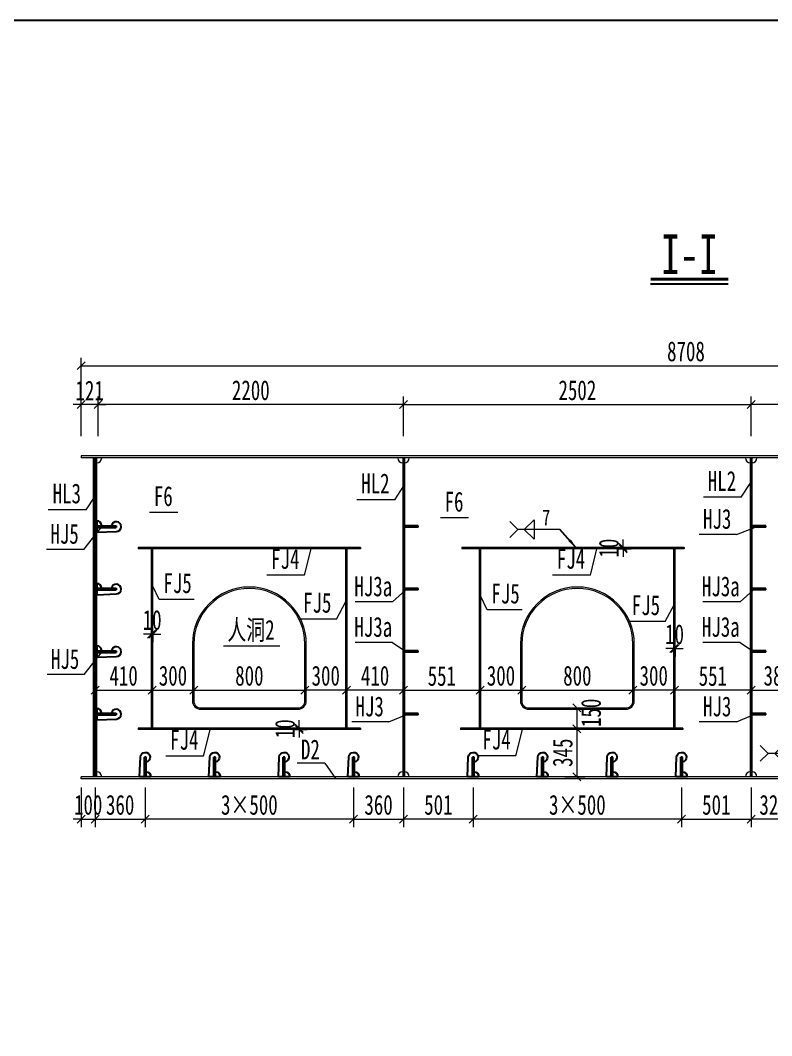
# Model space of a CAD drawing. Header units: millimetres. Extents: x -89049 to 410567, y -307459 to -100425.
# Drawn here: x 257421 to 262831, y -145943 to -138634 of the extents above; entities that cross this region are included whole.
import ezdxf
from ezdxf.enums import TextEntityAlignment as Align

# ---------------------------------------------------------------- set-up
doc = ezdxf.new("R2010")
doc.units = ezdxf.units.MM
doc.layers.get('Defpoints').update_dxf_attribs({"color": 8})
for name, color, linetype, lineweight in [('Dim', 4, 'Continuous', 15), ('文字', 7, 'Continuous', 15), ('标注线及字体', 2, 'Continuous', 15), ('细实线', 4, 'Continuous', 15), ('钢板粗线', 1, 'Continuous', 25), ('钢板细线', 6, 'Continuous', 15)]:
    doc.layers.add(name, color=color, linetype=linetype, lineweight=lineweight)
doc.layers.add('Text', color=4, linetype='Continuous')
doc.styles.add('111', font='', dxfattribs={"width": 0.7})
doc.styles.add('BM_Dim', font='', dxfattribs={"width": 0.85})
doc.styles.add('SMEDI', font='', dxfattribs={"width": 0.75})
doc.styles.get("Standard").update_dxf_attribs({"font": ''})
doc.styles.get('111').set_extended_font_data('仿宋_GB2312')
doc.styles.get('BM_Dim').set_extended_font_data('仿宋_GB2312')
doc.styles.get('SMEDI').set_extended_font_data('仿宋_GB2312')
doc.styles.get('Standard').set_extended_font_data('仿宋_GB2312')
doc.dimstyles.new('200', dxfattribs={"dimscale": 0, "dimtxt": 2.5, "dimasz": 1, "dimexe": 1, "dimexo": 1, "dimgap": 0.6, "dimtad": 1, "dimdec": 0, "dimdsep": 46, "dimtxsty": '111', "dimblk": 'OBLIQUE', "dimcen": 0, "dimclrd": 4, "dimclre": 4, "dimclrt": 4, "dimadec": 1, "dimazin": 2, "dimtfac": 1, "dimtdec": 0, "dimtix": 1, "dimtmove": 2, "dimatfit": 3, "dimfxl": 4, "dimfxlon": 1, "dimtolj": 1, "dimlwd": -1, "dimlwe": -1, "dimarcsym": 0})
doc.dimstyles.new('MSteel_1.0_1.0', dxfattribs={"dimtxt": 3, "dimasz": 1.2, "dimexe": 1, "dimexo": 1, "dimgap": 1, "dimtad": 3, "dimtoh": 1, "dimdec": 0, "dimzin": 0, "dimdsep": 46, "dimtxsty": 'Standard', "dimblk": 'ARCHTICK', "dimcen": 0.09, "dimclrd": 3, "dimclre": 3, "dimadec": 0, "dimazin": 0, "dimtfac": 1, "dimtdec": 4, "dimtofl": 0, "dimtmove": 0, "dimatfit": 3, "dimfxl": 1, "dimtolj": 1, "dimtzin": 0, "dimarcsym": 0})

# ---------------------------------------------------------------- blocks, each defined once
blk = doc.blocks.new('_Oblique')
at = {"color": 0, "linetype": 'ByBlock', "lineweight": -2}
blk.add_line((-0.5, -0.5), (0.5, 0.5), dxfattribs=at)
blk = doc.blocks.new('*D4104')
at = {"layer": 'Defpoints', "color": 0, "transparency": 16777216}
for p in [(259469.9, -143244.5), (258669.9, -143279), (259469.9, -143454.9)]:
    blk.add_point(p, dxfattribs=at)
at = {"layer": '细实线', "color": 4, "transparency": 16777216}
for p, q in [((259469.9, -143301.7), (259469.9, -143512)), ((258669.9, -143336.2), (258669.9, -143512)), ((258669.9, -143454.9), (259469.9, -143454.9))]:
    blk.add_line(p, q, dxfattribs=at)
at = {"layer": '细实线', "color": 4, "transparency": 16777216, "xscale": 57.14285714285715, "yscale": 57.14285714285715, "zscale": 57.14285714285715, "rotation": 180}
blk.add_blockref('_Oblique', (258669.9, -143454.9), dxfattribs=at)
at = {"layer": '细实线', "color": 4, "transparency": 16777216, "xscale": 57.14285714285715, "yscale": 57.14285714285715, "zscale": 57.14285714285715}
blk.add_blockref('_Oblique', (259469.9, -143454.9), dxfattribs=at)
at = {"layer": '细实线', "color": 4, "transparency": 16777216, "insert": (259069.9, -143352.6), "char_height": 142.86, "attachment_point": 5, "style": '111'}
blk.add_mtext('\\A1;800', dxfattribs=at)
blk = doc.blocks.new('*D4105')
at = {"layer": 'Defpoints', "color": 0, "transparency": 16777216}
for p in [(258369.9, -143233.1), (258669.9, -143235.2), (258669.9, -143454.9)]:
    blk.add_point(p, dxfattribs=at)
at = {"layer": '细实线', "color": 4, "transparency": 16777216}
for p, q in [((258369.9, -143290.2), (258369.9, -143512)), ((258669.9, -143292.4), (258669.9, -143512)), ((258369.9, -143454.9), (258669.9, -143454.9))]:
    blk.add_line(p, q, dxfattribs=at)
at = {"layer": '细实线', "color": 4, "transparency": 16777216, "xscale": 57.14285714285715, "yscale": 57.14285714285715, "zscale": 57.14285714285715, "rotation": 180}
blk.add_blockref('_Oblique', (258369.9, -143454.9), dxfattribs=at)
at = {"layer": '细实线', "color": 4, "transparency": 16777216, "xscale": 57.14285714285715, "yscale": 57.14285714285715, "zscale": 57.14285714285715}
blk.add_blockref('_Oblique', (258669.9, -143454.9), dxfattribs=at)
at = {"layer": '细实线', "color": 4, "transparency": 16777216, "insert": (258519.9, -143352.6), "char_height": 142.86, "attachment_point": 5, "style": '111'}
blk.add_mtext('\\A1;300', dxfattribs=at)
blk = doc.blocks.new('*D4106')
at = {"layer": 'Defpoints', "color": 0, "transparency": 16777216}
for p in [(259469.9, -143235.2), (259769.9, -143291.1), (259469.9, -143454.9)]:
    blk.add_point(p, dxfattribs=at)
at = {"layer": '细实线', "color": 4, "transparency": 16777216}
for p, q in [((259469.9, -143292.4), (259469.9, -143512)), ((259769.9, -143348.2), (259769.9, -143512)), ((259769.9, -143454.9), (259469.9, -143454.9))]:
    blk.add_line(p, q, dxfattribs=at)
at = {"layer": '细实线', "color": 4, "transparency": 16777216, "xscale": 57.14285714285715, "yscale": 57.14285714285715, "zscale": 57.14285714285715, "rotation": 180}
blk.add_blockref('_Oblique', (259469.9, -143454.9), dxfattribs=at)
at = {"layer": '细实线', "color": 4, "transparency": 16777216, "xscale": 57.14285714285715, "yscale": 57.14285714285715, "zscale": 57.14285714285715}
blk.add_blockref('_Oblique', (259769.9, -143454.9), dxfattribs=at)
at = {"layer": '细实线', "color": 4, "transparency": 16777216, "insert": (259619.9, -143352.6), "char_height": 142.86, "attachment_point": 5, "style": '111'}
blk.add_mtext('\\A1;300', dxfattribs=at)
blk = doc.blocks.new('*D4107')
at = {"layer": 'Defpoints', "color": 0, "transparency": 16777216}
for p in [(257959.5, -143278.7), (258369.9, -143262.4), (258369.9, -143454.9)]:
    blk.add_point(p, dxfattribs=at)
at = {"layer": '细实线', "color": 4, "transparency": 16777216}
for p, q in [((258369.9, -143319.6), (258369.9, -143512.1)), ((257959.5, -143335.9), (257959.5, -143512.1)), ((257959.5, -143454.9), (258369.9, -143454.9))]:
    blk.add_line(p, q, dxfattribs=at)
at = {"layer": '细实线', "color": 4, "transparency": 16777216, "xscale": 57.14285714285715, "yscale": 57.14285714285715, "zscale": 57.14285714285715, "rotation": 180}
blk.add_blockref('_Oblique', (257959.5, -143454.9), dxfattribs=at)
at = {"layer": '细实线', "color": 4, "transparency": 16777216, "xscale": 57.14285714285715, "yscale": 57.14285714285715, "zscale": 57.14285714285715}
blk.add_blockref('_Oblique', (258369.9, -143454.9), dxfattribs=at)
at = {"layer": '细实线', "color": 4, "transparency": 16777216, "insert": (258164.7, -143352.7), "char_height": 142.86, "attachment_point": 5, "style": '111'}
blk.add_mtext('\\A1;410', dxfattribs=at)
blk = doc.blocks.new('*D4108')
at = {"layer": 'Defpoints', "color": 0, "transparency": 16777216}
for p in [(259770, -143291.1), (260180.2, -143281.3), (259770, -143454.8)]:
    blk.add_point(p, dxfattribs=at)
at = {"layer": '细实线', "color": 4, "transparency": 16777216}
for p, q in [((259770, -143348.2), (259770, -143511.9)), ((260180.2, -143338.5), (260180.2, -143511.9)), ((260180.2, -143454.8), (259770, -143454.8))]:
    blk.add_line(p, q, dxfattribs=at)
at = {"layer": '细实线', "color": 4, "transparency": 16777216, "xscale": 57.14285714285715, "yscale": 57.14285714285715, "zscale": 57.14285714285715, "rotation": 180}
blk.add_blockref('_Oblique', (259770, -143454.8), dxfattribs=at)
at = {"layer": '细实线', "color": 4, "transparency": 16777216, "xscale": 57.14285714285715, "yscale": 57.14285714285715, "zscale": 57.14285714285715}
blk.add_blockref('_Oblique', (260180.2, -143454.8), dxfattribs=at)
at = {"layer": '细实线', "color": 4, "transparency": 16777216, "insert": (259975.1, -143352.5), "char_height": 142.86, "attachment_point": 5, "style": '111'}
blk.add_mtext('\\A1;410', dxfattribs=at)
blk = doc.blocks.new('*D4109')
at = {"layer": 'Defpoints', "color": 0, "transparency": 16777216}
for p in [(261831.4, -143244.5), (261031.4, -143279), (261831.4, -143454.9)]:
    blk.add_point(p, dxfattribs=at)
at = {"layer": '细实线', "color": 4, "transparency": 16777216}
for p, q in [((261831.4, -143301.7), (261831.4, -143512)), ((261031.4, -143336.1), (261031.4, -143512)), ((261031.4, -143454.9), (261831.4, -143454.9))]:
    blk.add_line(p, q, dxfattribs=at)
at = {"layer": '细实线', "color": 4, "transparency": 16777216, "xscale": 57.14285714285715, "yscale": 57.14285714285715, "zscale": 57.14285714285715, "rotation": 180}
blk.add_blockref('_Oblique', (261031.4, -143454.9), dxfattribs=at)
at = {"layer": '细实线', "color": 4, "transparency": 16777216, "xscale": 57.14285714285715, "yscale": 57.14285714285715, "zscale": 57.14285714285715}
blk.add_blockref('_Oblique', (261831.4, -143454.9), dxfattribs=at)
at = {"layer": '细实线', "color": 4, "transparency": 16777216, "insert": (261431.4, -143352.6), "char_height": 142.86, "attachment_point": 5, "style": '111'}
blk.add_mtext('\\A1;800', dxfattribs=at)
blk = doc.blocks.new('*D4110')
at = {"layer": 'Defpoints', "color": 0, "transparency": 16777216}
for p in [(261031.4, -143235.2), (260731.4, -143271.1), (261031.4, -143454.9)]:
    blk.add_point(p, dxfattribs=at)
at = {"layer": '细实线', "color": 4, "transparency": 16777216}
for p, q in [((261031.4, -143292.4), (261031.4, -143512)), ((260731.4, -143328.3), (260731.4, -143512)), ((260731.4, -143454.9), (261031.4, -143454.9))]:
    blk.add_line(p, q, dxfattribs=at)
at = {"layer": '细实线', "color": 4, "transparency": 16777216, "xscale": 57.14285714285715, "yscale": 57.14285714285715, "zscale": 57.14285714285715, "rotation": 180}
blk.add_blockref('_Oblique', (260731.4, -143454.9), dxfattribs=at)
at = {"layer": '细实线', "color": 4, "transparency": 16777216, "xscale": 57.14285714285715, "yscale": 57.14285714285715, "zscale": 57.14285714285715}
blk.add_blockref('_Oblique', (261031.4, -143454.9), dxfattribs=at)
at = {"layer": '细实线', "color": 4, "transparency": 16777216, "insert": (260881.4, -143352.6), "char_height": 142.86, "attachment_point": 5, "style": '111'}
blk.add_mtext('\\A1;300', dxfattribs=at)
blk = doc.blocks.new('*D4111')
at = {"layer": 'Defpoints', "color": 0, "transparency": 16777216}
for p in [(261831.4, -143235.2), (262131.4, -143271.1), (261831.4, -143454.9)]:
    blk.add_point(p, dxfattribs=at)
at = {"layer": '细实线', "color": 4, "transparency": 16777216}
for p, q in [((261831.4, -143292.4), (261831.4, -143512)), ((262131.4, -143328.3), (262131.4, -143512)), ((262131.4, -143454.9), (261831.4, -143454.9))]:
    blk.add_line(p, q, dxfattribs=at)
at = {"layer": '细实线', "color": 4, "transparency": 16777216, "xscale": 57.14285714285715, "yscale": 57.14285714285715, "zscale": 57.14285714285715, "rotation": 180}
blk.add_blockref('_Oblique', (261831.4, -143454.9), dxfattribs=at)
at = {"layer": '细实线', "color": 4, "transparency": 16777216, "xscale": 57.14285714285715, "yscale": 57.14285714285715, "zscale": 57.14285714285715}
blk.add_blockref('_Oblique', (262131.4, -143454.9), dxfattribs=at)
at = {"layer": '细实线', "color": 4, "transparency": 16777216, "insert": (261981.4, -143352.6), "char_height": 142.86, "attachment_point": 5, "style": '111'}
blk.add_mtext('\\A1;300', dxfattribs=at)
blk = doc.blocks.new('*D4112')
at = {"layer": 'Defpoints', "color": 0, "transparency": 16777216}
for p in [(260180.2, -143257.8), (260731.3, -143259.8), (260731.3, -143454.8)]:
    blk.add_point(p, dxfattribs=at)
at = {"layer": '细实线', "color": 4, "transparency": 16777216}
for p, q in [((260180.2, -143314.9), (260180.2, -143511.9)), ((260731.3, -143317), (260731.3, -143511.9)), ((260180.2, -143454.8), (260731.3, -143454.8))]:
    blk.add_line(p, q, dxfattribs=at)
at = {"layer": '细实线', "color": 4, "transparency": 16777216, "xscale": 57.14285714285715, "yscale": 57.14285714285715, "zscale": 57.14285714285715, "rotation": 180}
blk.add_blockref('_Oblique', (260180.2, -143454.8), dxfattribs=at)
at = {"layer": '细实线', "color": 4, "transparency": 16777216, "xscale": 57.14285714285715, "yscale": 57.14285714285715, "zscale": 57.14285714285715}
blk.add_blockref('_Oblique', (260731.3, -143454.8), dxfattribs=at)
at = {"layer": '细实线', "color": 4, "transparency": 16777216, "insert": (260455.8, -143354.1), "char_height": 142.86, "attachment_point": 5, "style": '111'}
blk.add_mtext('\\A1;551', dxfattribs=at)
blk = doc.blocks.new('*D4113')
at = {"layer": 'Defpoints', "color": 0, "transparency": 16777216}
for p in [(262131.4, -143271.1), (262682.5, -143275.5), (262131.4, -143454.8)]:
    blk.add_point(p, dxfattribs=at)
at = {"layer": '细实线', "color": 4, "transparency": 16777216}
for p, q in [((262131.4, -143328.3), (262131.4, -143511.9)), ((262682.5, -143332.6), (262682.5, -143511.9)), ((262682.5, -143454.8), (262131.4, -143454.8))]:
    blk.add_line(p, q, dxfattribs=at)
at = {"layer": '细实线', "color": 4, "transparency": 16777216, "xscale": 57.14285714285715, "yscale": 57.14285714285715, "zscale": 57.14285714285715, "rotation": 180}
blk.add_blockref('_Oblique', (262131.4, -143454.8), dxfattribs=at)
at = {"layer": '细实线', "color": 4, "transparency": 16777216, "xscale": 57.14285714285715, "yscale": 57.14285714285715, "zscale": 57.14285714285715}
blk.add_blockref('_Oblique', (262682.5, -143454.8), dxfattribs=at)
at = {"layer": '细实线', "color": 4, "transparency": 16777216, "insert": (262407, -143354.1), "char_height": 142.86, "attachment_point": 5, "style": '111'}
blk.add_mtext('\\A1;551', dxfattribs=at)
blk = doc.blocks.new('*D4117')
at = {"layer": 'Defpoints', "color": 0, "transparency": 16777216}
for p in [(262682.5, -143270.6), (263066, -143261.7), (263066, -143454.8)]:
    blk.add_point(p, dxfattribs=at)
at = {"layer": '细实线', "color": 4, "transparency": 16777216}
for p, q in [((263066, -143318.8), (263066, -143511.9)), ((262682.5, -143327.7), (262682.5, -143511.9)), ((262682.5, -143454.8), (263066, -143454.8))]:
    blk.add_line(p, q, dxfattribs=at)
at = {"layer": '细实线', "color": 4, "transparency": 16777216, "xscale": 57.14285714285715, "yscale": 57.14285714285715, "zscale": 57.14285714285715, "rotation": 180}
blk.add_blockref('_Oblique', (262682.5, -143454.8), dxfattribs=at)
at = {"layer": '细实线', "color": 4, "transparency": 16777216, "xscale": 57.14285714285715, "yscale": 57.14285714285715, "zscale": 57.14285714285715}
blk.add_blockref('_Oblique', (263066, -143454.8), dxfattribs=at)
at = {"layer": '细实线', "color": 4, "transparency": 16777216, "insert": (262874.3, -143352.5), "char_height": 142.86, "attachment_point": 5, "style": '111'}
blk.add_mtext('\\A1;384', dxfattribs=at)
blk = doc.blocks.new('*D4130')
at = {"layer": 'Defpoints', "color": 0, "transparency": 16777216}
for p in [(261286.8, -143733.3), (261284.4, -144078.5), (261428.3, -144078.5)]:
    blk.add_point(p, dxfattribs=at)
at = {"layer": '细实线', "color": 4, "transparency": 16777216}
for p, q in [((261344, -143733.3), (261485.5, -143733.3)), ((261428.3, -143733.3), (261428.3, -144078.5)), ((261341.5, -144078.5), (261485.5, -144078.5))]:
    blk.add_line(p, q, dxfattribs=at)
at = {"layer": '细实线', "color": 4, "transparency": 16777216, "xscale": 57.14285714285715, "yscale": 57.14285714285715, "zscale": 57.14285714285715}
for p, rotation in [((261428.3, -143733.3), 90), ((261428.3, -144078.5), 270)]:
    blk.add_blockref('_Oblique', p, dxfattribs=dict(at, rotation=rotation))
at = {"layer": '细实线', "color": 4, "transparency": 16777216, "insert": (261326.1, -143905.9), "char_height": 142.86, "attachment_point": 5, "rotation": 90, "style": '111'}
blk.add_mtext('\\A1;345', dxfattribs=at)
blk = doc.blocks.new('*D4131')
at = {"layer": 'Defpoints', "color": 0, "transparency": 16777216}
for p in [(261318.3, -143583.3), (261319.7, -143733.3), (261428.2, -143733.3)]:
    blk.add_point(p, dxfattribs=at)
at = {"layer": '细实线', "color": 4, "transparency": 16777216}
for p, q in [((261375.4, -143583.3), (261485.3, -143583.3)), ((261428.2, -143583.3), (261428.2, -143733.3)), ((261376.8, -143733.3), (261485.3, -143733.3))]:
    blk.add_line(p, q, dxfattribs=at)
at = {"layer": '细实线', "color": 4, "transparency": 16777216, "xscale": 57.14285714285715, "yscale": 57.14285714285715, "zscale": 57.14285714285715}
for p, rotation in [((261428.2, -143583.3), 90), ((261428.2, -143733.3), 270)]:
    blk.add_blockref('_Oblique', p, dxfattribs=dict(at, rotation=rotation))
at = {"layer": '细实线', "color": 4, "transparency": 16777216, "insert": (261530.4, -143618.7), "char_height": 142.86, "attachment_point": 5, "rotation": 90, "style": '111'}
blk.add_mtext('\\A1;150', dxfattribs=at)
blk = doc.blocks.new('*D4134')
at = {"layer": 'Defpoints', "color": 0, "transparency": 16777216}
for p in [(259341.3, -143728.3), (259341.3, -143738.3), (259429, -143738.3)]:
    blk.add_point(p, dxfattribs=at)
at = {"layer": '细实线', "color": 4, "transparency": 16777216}
for p, q in [((259429, -143728.3), (259429, -143671.1)), ((259398.4, -143728.3), (259486.1, -143728.3)), ((259398.4, -143738.3), (259486.1, -143738.3)), ((259429, -143728.3), (259429, -143738.3)), ((259429, -143738.3), (259429, -143795.4))]:
    blk.add_line(p, q, dxfattribs=at)
at = {"layer": '细实线', "color": 4, "transparency": 16777216, "xscale": 57.14285714285715, "yscale": 57.14285714285715, "zscale": 57.14285714285715}
for p, rotation in [((259429, -143728.3), 270), ((259429, -143738.3), 90)]:
    blk.add_blockref('_Oblique', p, dxfattribs=dict(at, rotation=rotation))
at = {"layer": '细实线', "color": 4, "transparency": 16777216, "insert": (259326.7, -143733.3), "char_height": 142.86, "attachment_point": 5, "rotation": 90, "style": '111'}
blk.add_mtext('\\A1;10', dxfattribs=at)
blk = doc.blocks.new('*D4135')
at = {"layer": 'Defpoints', "color": 0, "transparency": 16777216}
for p in [(261673.1, -142428.3), (261673.1, -142438.3), (261760.7, -142438.3)]:
    blk.add_point(p, dxfattribs=at)
at = {"layer": '细实线', "color": 4, "transparency": 16777216}
for p, q in [((261730.2, -142428.3), (261817.9, -142428.3)), ((261730.2, -142438.3), (261817.9, -142438.3)), ((261760.7, -142428.3), (261760.7, -142371.1)), ((261760.7, -142428.3), (261760.7, -142438.3)), ((261760.7, -142438.3), (261760.7, -142495.4))]:
    blk.add_line(p, q, dxfattribs=at)
at = {"layer": '细实线', "color": 4, "transparency": 16777216, "xscale": 57.14285714285715, "yscale": 57.14285714285715, "zscale": 57.14285714285715}
for p, rotation in [((261760.7, -142428.3), 270), ((261760.7, -142438.3), 90)]:
    blk.add_blockref('_Oblique', p, dxfattribs=dict(at, rotation=rotation))
at = {"layer": '细实线', "color": 4, "transparency": 16777216, "insert": (261658.5, -142433.3), "char_height": 142.86, "attachment_point": 5, "rotation": 90, "style": '111'}
blk.add_mtext('\\A1;10', dxfattribs=at)
blk = doc.blocks.new('*D4137')
at = {"layer": 'Defpoints', "color": 0, "transparency": 16777216}
for p in [(262126.3, -143102.7), (262126.3, -143156.2), (262136.3, -143102.7)]:
    blk.add_point(p, dxfattribs=at)
at = {"layer": '细实线', "color": 4, "transparency": 16777216}
for p, q in [((262126.3, -143156.2), (262069.2, -143156.2)), ((262126.3, -143156.2), (262126.3, -143213.3)), ((262136.3, -143156.2), (262126.3, -143156.2)), ((262136.3, -143156.2), (262136.3, -143213.3)), ((262136.3, -143156.2), (262193.5, -143156.2))]:
    blk.add_line(p, q, dxfattribs=at)
at = {"layer": '细实线', "color": 4, "transparency": 16777216, "xscale": 57.14285714285715, "yscale": 57.14285714285715, "zscale": 57.14285714285715}
blk.add_blockref('_Oblique', (262126.3, -143156.2), dxfattribs=at)
at = {"layer": '细实线', "color": 4, "transparency": 16777216, "xscale": 57.14285714285715, "yscale": 57.14285714285715, "zscale": 57.14285714285715, "rotation": 180}
blk.add_blockref('_Oblique', (262136.3, -143156.2), dxfattribs=at)
at = {"layer": '细实线', "color": 4, "transparency": 16777216, "insert": (262131.3, -143053.9), "char_height": 142.86, "attachment_point": 5, "style": '111'}
blk.add_mtext('\\A1;10', dxfattribs=at)
blk = doc.blocks.new('*D4138')
at = {"layer": 'Defpoints', "color": 0, "transparency": 16777216}
for p in [(258365, -143000), (258375, -143000), (258365, -143053.4)]:
    blk.add_point(p, dxfattribs=at)
at = {"layer": '细实线', "color": 4, "transparency": 16777216}
for p, q in [((258365, -143053.4), (258307.8, -143053.4)), ((258365, -143053.4), (258365, -143110.6)), ((258375, -143053.4), (258365, -143053.4)), ((258375, -143053.4), (258375, -143110.6)), ((258375, -143053.4), (258432.1, -143053.4))]:
    blk.add_line(p, q, dxfattribs=at)
at = {"layer": '细实线', "color": 4, "transparency": 16777216, "xscale": 57.14285714285715, "yscale": 57.14285714285715, "zscale": 57.14285714285715}
blk.add_blockref('_Oblique', (258365, -143053.4), dxfattribs=at)
at = {"layer": '细实线', "color": 4, "transparency": 16777216, "xscale": 57.14285714285715, "yscale": 57.14285714285715, "zscale": 57.14285714285715, "rotation": 180}
blk.add_blockref('_Oblique', (258375, -143053.4), dxfattribs=at)
at = {"layer": '细实线', "color": 4, "transparency": 16777216, "insert": (258370, -142951.2), "char_height": 142.86, "attachment_point": 5, "style": '111'}
blk.add_mtext('\\A1;10', dxfattribs=at)
blk = doc.blocks.new('_ArchTick')
at = {"color": 0, "linetype": 'ByBlock', "const_width": 0.15}
blk.add_lwpolyline([(-0.5, -0.5), (0.5, 0.5)], dxfattribs=at)
blk = doc.blocks.new('角焊缝2')
at = {"layer": 'Dim'}
blk.add_line((-3138.01, 370.22), (-3132.7, 370.22), dxfattribs=at)
blk.add_lwpolyline([(-3134.75, 371.45), (-3134.75, 368.99), (-3133.52, 370.22)], close=True, dxfattribs=at)
blk.add_lwpolyline([(-3131.7, 369.22), (-3132.7, 370.22), (-3131.7, 371.22)], dxfattribs=at)
blk = doc.blocks.new('12-140加劲 有过焊孔')
at = {"layer": 'Defpoints'}
blk.add_line((0, 0), (0, 140), dxfattribs=at)
at = {"layer": '钢板粗线', "color": 7}
for p, q in [((-6, 0), (-6, 140)), ((-6, 140), (6, 140)), ((6, 0), (6, 140)), ((41, 0), (35, 141.5)), ((-41, 0), (41, 0))]:
    blk.add_line(p, q, dxfattribs=at)
for centre, start, end in [((0, 140), 2.44105, 260.12911), ((-6, 0), 90, 180)]:
    blk.add_arc(centre, 35, start, end, dxfattribs=at)
blk = doc.blocks.new('10-100加劲 无过焊孔')
at = {"layer": 'Defpoints'}
blk.add_line((0, -100), (0, 0), dxfattribs=at)
at = {"layer": '钢板粗线', "color": 7}
for p, q in [((-5, -100), (-5, 0)), ((-5, 0), (5, 0)), ((5, -100), (5, 0)), ((-5, -100), (5, -100))]:
    blk.add_line(p, q, dxfattribs=at)
blk = doc.blocks.new('*D4145')
at = {"layer": 'Defpoints', "color": 0, "transparency": 16777216}
for p in [(262682.5, -144078.3), (263005.6, -144078.3), (262682.5, -144384)]:
    blk.add_point(p, dxfattribs=at)
at = {"layer": '细实线', "color": 4, "transparency": 16777216}
for p, q in [((262682.5, -144155.4), (262682.5, -144441.2)), ((263005.6, -144155.4), (263005.6, -144441.2)), ((263005.6, -144384), (262682.5, -144384))]:
    blk.add_line(p, q, dxfattribs=at)
at = {"layer": '细实线', "color": 4, "transparency": 16777216, "xscale": 57.14285714285715, "yscale": 57.14285714285715, "zscale": 57.14285714285715, "rotation": 180}
blk.add_blockref('_Oblique', (262682.5, -144384), dxfattribs=at)
at = {"layer": '细实线', "color": 4, "transparency": 16777216, "xscale": 57.14285714285715, "yscale": 57.14285714285715, "zscale": 57.14285714285715}
blk.add_blockref('_Oblique', (263005.6, -144384), dxfattribs=at)
at = {"layer": '细实线', "color": 4, "transparency": 16777216, "insert": (262844.1, -144281.8), "char_height": 142.86, "attachment_point": 5, "style": '111'}
blk.add_mtext('\\A1;323', dxfattribs=at)
blk = doc.blocks.new('*D4146')
at = {"layer": 'Defpoints', "color": 0, "transparency": 16777216}
for p in [(262181.4, -144078.3), (262682.5, -144078.3), (262682.5, -144384)]:
    blk.add_point(p, dxfattribs=at)
at = {"layer": '细实线', "color": 4, "transparency": 16777216}
for p, q in [((262181.4, -144155.4), (262181.4, -144441.2)), ((262682.5, -144155.4), (262682.5, -144441.2)), ((262181.4, -144384), (262682.5, -144384))]:
    blk.add_line(p, q, dxfattribs=at)
at = {"layer": '细实线', "color": 4, "transparency": 16777216, "xscale": 57.14285714285715, "yscale": 57.14285714285715, "zscale": 57.14285714285715, "rotation": 180}
blk.add_blockref('_Oblique', (262181.4, -144384), dxfattribs=at)
at = {"layer": '细实线', "color": 4, "transparency": 16777216, "xscale": 57.14285714285715, "yscale": 57.14285714285715, "zscale": 57.14285714285715}
blk.add_blockref('_Oblique', (262682.5, -144384), dxfattribs=at)
at = {"layer": '细实线', "color": 4, "transparency": 16777216, "insert": (262431.9, -144281.8), "char_height": 142.86, "attachment_point": 5, "style": '111'}
blk.add_mtext('\\A1;501', dxfattribs=at)
blk = doc.blocks.new('*D4147')
at = {"layer": 'Defpoints', "color": 0, "transparency": 16777216}
for p in [(260681.4, -144078.3), (262181.4, -144078.3), (260681.4, -144384)]:
    blk.add_point(p, dxfattribs=at)
at = {"layer": '细实线', "color": 4, "transparency": 16777216}
for p, q in [((260681.4, -144155.4), (260681.4, -144441.2)), ((262181.4, -144155.4), (262181.4, -144441.2)), ((262181.4, -144384), (260681.4, -144384))]:
    blk.add_line(p, q, dxfattribs=at)
at = {"layer": '细实线', "color": 4, "transparency": 16777216, "xscale": 57.14285714285715, "yscale": 57.14285714285715, "zscale": 57.14285714285715, "rotation": 180}
blk.add_blockref('_Oblique', (260681.4, -144384), dxfattribs=at)
at = {"layer": '细实线', "color": 4, "transparency": 16777216, "xscale": 57.14285714285715, "yscale": 57.14285714285715, "zscale": 57.14285714285715}
blk.add_blockref('_Oblique', (262181.4, -144384), dxfattribs=at)
at = {"layer": '细实线', "color": 4, "transparency": 16777216, "insert": (261431.4, -144281.8), "char_height": 142.857, "attachment_point": 5, "style": '111'}
blk.add_mtext('\\A1;\\f仿宋_GB2312|b0|i0|c134|p49;3×500', dxfattribs=at)
blk = doc.blocks.new('*D4148')
at = {"layer": 'Defpoints', "color": 0, "transparency": 16777216}
for p in [(260180.2, -144078.3), (260681.4, -144078.3), (260180.2, -144384)]:
    blk.add_point(p, dxfattribs=at)
at = {"layer": '细实线', "color": 4, "transparency": 16777216}
for p, q in [((260180.2, -144155.4), (260180.2, -144441.2)), ((260681.4, -144155.4), (260681.4, -144441.2)), ((260681.4, -144384), (260180.2, -144384))]:
    blk.add_line(p, q, dxfattribs=at)
at = {"layer": '细实线', "color": 4, "transparency": 16777216, "xscale": 57.14285714285715, "yscale": 57.14285714285715, "zscale": 57.14285714285715, "rotation": 180}
blk.add_blockref('_Oblique', (260180.2, -144384), dxfattribs=at)
at = {"layer": '细实线', "color": 4, "transparency": 16777216, "xscale": 57.14285714285715, "yscale": 57.14285714285715, "zscale": 57.14285714285715}
blk.add_blockref('_Oblique', (260681.4, -144384), dxfattribs=at)
at = {"layer": '细实线', "color": 4, "transparency": 16777216, "insert": (260430.8, -144281.8), "char_height": 142.86, "attachment_point": 5, "style": '111'}
blk.add_mtext('\\A1;501', dxfattribs=at)
blk = doc.blocks.new('*D4149')
at = {"layer": 'Defpoints', "color": 0, "transparency": 16777216}
for p in [(259819.9, -144078.3), (260180.2, -144078.3), (260180.2, -144384)]:
    blk.add_point(p, dxfattribs=at)
at = {"layer": '细实线', "color": 4, "transparency": 16777216}
for p, q in [((259819.9, -144155.4), (259819.9, -144441.2)), ((260180.2, -144155.4), (260180.2, -144441.2)), ((259819.9, -144384), (260180.2, -144384))]:
    blk.add_line(p, q, dxfattribs=at)
at = {"layer": '细实线', "color": 4, "transparency": 16777216, "xscale": 57.14285714285715, "yscale": 57.14285714285715, "zscale": 57.14285714285715, "rotation": 180}
blk.add_blockref('_Oblique', (259819.9, -144384), dxfattribs=at)
at = {"layer": '细实线', "color": 4, "transparency": 16777216, "xscale": 57.14285714285715, "yscale": 57.14285714285715, "zscale": 57.14285714285715}
blk.add_blockref('_Oblique', (260180.2, -144384), dxfattribs=at)
at = {"layer": '细实线', "color": 4, "transparency": 16777216, "insert": (260000.1, -144281.8), "char_height": 142.86, "attachment_point": 5, "style": '111'}
blk.add_mtext('\\A1;360', dxfattribs=at)
blk = doc.blocks.new('*D4150')
at = {"layer": 'Defpoints', "color": 0, "transparency": 16777216}
for p in [(258319.9, -144078.3), (259819.9, -144078.3), (258319.9, -144384)]:
    blk.add_point(p, dxfattribs=at)
at = {"layer": '细实线', "color": 4, "transparency": 16777216}
for p, q in [((258319.9, -144155.4), (258319.9, -144441.2)), ((259819.9, -144155.4), (259819.9, -144441.2)), ((259819.9, -144384), (258319.9, -144384))]:
    blk.add_line(p, q, dxfattribs=at)
at = {"layer": '细实线', "color": 4, "transparency": 16777216, "xscale": 57.14285714285715, "yscale": 57.14285714285715, "zscale": 57.14285714285715, "rotation": 180}
blk.add_blockref('_Oblique', (258319.9, -144384), dxfattribs=at)
at = {"layer": '细实线', "color": 4, "transparency": 16777216, "xscale": 57.14285714285715, "yscale": 57.14285714285715, "zscale": 57.14285714285715}
blk.add_blockref('_Oblique', (259819.9, -144384), dxfattribs=at)
at = {"layer": '细实线', "color": 4, "transparency": 16777216, "insert": (259069.9, -144281.8), "char_height": 142.86, "attachment_point": 5, "style": '111'}
blk.add_mtext('\\A1;3×500', dxfattribs=at)
blk = doc.blocks.new('*D4151')
at = {"layer": 'Defpoints', "color": 0, "transparency": 16777216}
for p in [(257959.5, -144078.3), (258319.9, -144078.3), (258319.9, -144384)]:
    blk.add_point(p, dxfattribs=at)
at = {"layer": '细实线', "color": 4, "transparency": 16777216}
for p, q in [((257959.5, -144155.4), (257959.5, -144441.2)), ((258319.9, -144155.4), (258319.9, -144441.2)), ((257959.5, -144384), (258319.9, -144384))]:
    blk.add_line(p, q, dxfattribs=at)
at = {"layer": '细实线', "color": 4, "transparency": 16777216, "xscale": 57.14285714285715, "yscale": 57.14285714285715, "zscale": 57.14285714285715, "rotation": 180}
blk.add_blockref('_Oblique', (257959.5, -144384), dxfattribs=at)
at = {"layer": '细实线', "color": 4, "transparency": 16777216, "xscale": 57.14285714285715, "yscale": 57.14285714285715, "zscale": 57.14285714285715}
blk.add_blockref('_Oblique', (258319.9, -144384), dxfattribs=at)
at = {"layer": '细实线', "color": 4, "transparency": 16777216, "insert": (258139.7, -144281.8), "char_height": 142.86, "attachment_point": 5, "style": '111'}
blk.add_mtext('\\A1;360', dxfattribs=at)
blk = doc.blocks.new('*D4152')
at = {"layer": 'Defpoints', "color": 0, "transparency": 16777216}
for p in [(257859.5, -144078.3), (257959.6, -144078.3), (257959.6, -144384)]:
    blk.add_point(p, dxfattribs=at)
at = {"layer": '细实线', "color": 4, "transparency": 16777216}
for p, q in [((257859.5, -144155.4), (257859.5, -144441.2)), ((257959.6, -144155.4), (257959.6, -144441.2)), ((257859.5, -144384), (257802.3, -144384)), ((257859.5, -144384), (257959.6, -144384)), ((257959.6, -144384), (258016.8, -144384))]:
    blk.add_line(p, q, dxfattribs=at)
at = {"layer": '细实线', "color": 4, "transparency": 16777216, "xscale": 57.14285714285715, "yscale": 57.14285714285715, "zscale": 57.14285714285715}
blk.add_blockref('_Oblique', (257859.5, -144384), dxfattribs=at)
at = {"layer": '细实线', "color": 4, "transparency": 16777216, "xscale": 57.14285714285715, "yscale": 57.14285714285715, "zscale": 57.14285714285715, "rotation": 180}
blk.add_blockref('_Oblique', (257959.6, -144384), dxfattribs=at)
at = {"layer": '细实线', "color": 4, "transparency": 16777216, "insert": (257909.5, -144281.8), "char_height": 142.86, "attachment_point": 5, "style": '111'}
blk.add_mtext('\\A1;100', dxfattribs=at)
blk = doc.blocks.new('*D4155')
at = {"layer": 'Defpoints', "color": 0, "transparency": 16777216}
for p in [(262682.5, -141399.8), (262682.5, -142029.3), (264849.5, -142013.3)]:
    blk.add_point(p, dxfattribs=at)
at = {"layer": '细实线', "color": 4, "transparency": 16777216}
for p, q in [((262682.5, -141628.4), (262682.5, -141342.6)), ((264849.5, -141628.4), (264849.5, -141342.6)), ((264849.5, -141399.8), (262682.5, -141399.8))]:
    blk.add_line(p, q, dxfattribs=at)
at = {"layer": '细实线', "color": 4, "transparency": 16777216, "xscale": 57.14285714285715, "yscale": 57.14285714285715, "zscale": 57.14285714285715, "rotation": 180}
blk.add_blockref('_Oblique', (262682.5, -141399.8), dxfattribs=at)
at = {"layer": '细实线', "color": 4, "transparency": 16777216, "xscale": 57.14285714285715, "yscale": 57.14285714285715, "zscale": 57.14285714285715}
blk.add_blockref('_Oblique', (264849.5, -141399.8), dxfattribs=at)
at = {"layer": '细实线', "color": 4, "transparency": 16777216, "insert": (263766, -141297.5), "char_height": 142.86, "attachment_point": 5, "style": '111'}
blk.add_mtext('\\A1;2167', dxfattribs=at)
blk = doc.blocks.new('*D4156')
at = {"layer": 'Defpoints', "color": 0, "transparency": 16777216}
for p in [(262682.5, -141399.8), (260180.2, -142013.3), (262682.5, -142029.3)]:
    blk.add_point(p, dxfattribs=at)
at = {"layer": '细实线', "color": 4, "transparency": 16777216}
for p, q in [((260180.2, -141628.4), (260180.2, -141342.6)), ((262682.5, -141628.4), (262682.5, -141342.6)), ((260180.2, -141399.8), (262682.5, -141399.8))]:
    blk.add_line(p, q, dxfattribs=at)
at = {"layer": '细实线', "color": 4, "transparency": 16777216, "xscale": 57.14285714285715, "yscale": 57.14285714285715, "zscale": 57.14285714285715, "rotation": 180}
blk.add_blockref('_Oblique', (260180.2, -141399.8), dxfattribs=at)
at = {"layer": '细实线', "color": 4, "transparency": 16777216, "xscale": 57.14285714285715, "yscale": 57.14285714285715, "zscale": 57.14285714285715}
blk.add_blockref('_Oblique', (262682.5, -141399.8), dxfattribs=at)
at = {"layer": '细实线', "color": 4, "transparency": 16777216, "insert": (261431.4, -141297.5), "char_height": 142.86, "attachment_point": 5, "style": '111'}
blk.add_mtext('\\A1;2502', dxfattribs=at)
blk = doc.blocks.new('*D4157')
at = {"layer": 'Defpoints', "color": 0, "transparency": 16777216}
for p in [(257980.2, -141399.8), (257980.2, -141816.2), (260180.2, -142013.3)]:
    blk.add_point(p, dxfattribs=at)
at = {"layer": '细实线', "color": 4, "transparency": 16777216}
for p, q in [((257980.2, -141628.4), (257980.2, -141342.6)), ((260180.2, -141628.4), (260180.2, -141342.6)), ((260180.2, -141399.8), (257980.2, -141399.8))]:
    blk.add_line(p, q, dxfattribs=at)
at = {"layer": '细实线', "color": 4, "transparency": 16777216, "xscale": 57.14285714285715, "yscale": 57.14285714285715, "zscale": 57.14285714285715, "rotation": 180}
blk.add_blockref('_Oblique', (257980.2, -141399.8), dxfattribs=at)
at = {"layer": '细实线', "color": 4, "transparency": 16777216, "xscale": 57.14285714285715, "yscale": 57.14285714285715, "zscale": 57.14285714285715}
blk.add_blockref('_Oblique', (260180.2, -141399.8), dxfattribs=at)
at = {"layer": '细实线', "color": 4, "transparency": 16777216, "insert": (259080.2, -141297.5), "char_height": 142.86, "attachment_point": 5, "style": '111'}
blk.add_mtext('\\A1;2200', dxfattribs=at)
blk = doc.blocks.new('*D4158')
at = {"layer": 'Defpoints', "color": 0, "transparency": 16777216}
for p in [(257859.5, -141399.8), (257859.5, -141784.3), (257980.2, -141784.3)]:
    blk.add_point(p, dxfattribs=at)
at = {"layer": '细实线', "color": 4, "transparency": 16777216}
for p, q in [((257859.5, -141628.4), (257859.5, -141342.6)), ((257980.2, -141628.4), (257980.2, -141342.6)), ((257859.5, -141399.8), (257802.3, -141399.8)), ((257980.2, -141399.8), (257859.5, -141399.8)), ((257980.2, -141399.8), (258037.4, -141399.8))]:
    blk.add_line(p, q, dxfattribs=at)
at = {"layer": '细实线', "color": 4, "transparency": 16777216, "xscale": 57.14285714285715, "yscale": 57.14285714285715, "zscale": 57.14285714285715}
blk.add_blockref('_Oblique', (257859.5, -141399.8), dxfattribs=at)
at = {"layer": '细实线', "color": 4, "transparency": 16777216, "xscale": 57.14285714285715, "yscale": 57.14285714285715, "zscale": 57.14285714285715, "rotation": 180}
blk.add_blockref('_Oblique', (257980.2, -141399.8), dxfattribs=at)
at = {"layer": '细实线', "color": 4, "transparency": 16777216, "insert": (257919.9, -141299.1), "char_height": 142.86, "attachment_point": 5, "style": '111'}
blk.add_mtext('\\A1;121', dxfattribs=at)
blk = doc.blocks.new('*D4159')
at = {"layer": 'Defpoints', "color": 0, "transparency": 16777216}
for p in [(266567.6, -141120.1), (257859.5, -141768.3), (266567.6, -142013.3)]:
    blk.add_point(p, dxfattribs=at)
at = {"layer": '细实线', "color": 4, "transparency": 16777216}
for p, q in [((257859.5, -141348.7), (257859.5, -141063)), ((257859.5, -141120.1), (266567.6, -141120.1)), ((266567.6, -141348.7), (266567.6, -141063))]:
    blk.add_line(p, q, dxfattribs=at)
at = {"layer": '细实线', "color": 4, "transparency": 16777216, "xscale": 57.14285714285715, "yscale": 57.14285714285715, "zscale": 57.14285714285715, "rotation": 180}
blk.add_blockref('_Oblique', (257859.5, -141120.1), dxfattribs=at)
at = {"layer": '细实线', "color": 4, "transparency": 16777216, "xscale": 57.14285714285715, "yscale": 57.14285714285715, "zscale": 57.14285714285715}
blk.add_blockref('_Oblique', (266567.6, -141120.1), dxfattribs=at)
at = {"layer": '细实线', "color": 4, "transparency": 16777216, "insert": (262213.5, -141017.9), "char_height": 142.86, "attachment_point": 5, "style": '111'}
blk.add_mtext('\\A1;8708', dxfattribs=at)

msp = doc.modelspace()

# ---------------------------------------------------------------- linework, layer by layer
at = {"color": 4}
msp.add_line((261958.1, -140531.6), (262518.2, -140531.6), dxfattribs=at)
at = {"color": 6, "const_width": 20.6}
msp.add_lwpolyline([(261958.1, -140497.3), (262518.2, -140497.3)], dxfattribs=at)
at = {"layer": 'Defpoints'}
for p, q in [((257959.5, -144078.3), (257959.5, -141784.3)), ((260180.2, -141784.3), (260180.2, -144078.3)), ((262682.5, -141784.3), (262682.5, -144078.3)), ((259870, -142433.3), (258270, -142433.3)), ((258370, -143733.3), (258370, -142433.3)), ((259770, -143733.3), (259770, -142433.3)), ((262200.2, -142433.3), (260600.1, -142433.3)), ((260731.3, -143733.3), (260731.3, -142433.3)), ((262131.3, -143733.3), (262131.3, -142433.3)), ((259870, -143733.3), (258270, -143733.3)), ((262190.8, -143733.3), (260590.7, -143733.3))]:
    msp.add_line(p, q, dxfattribs=at)
msp.add_lwpolyline([(256566.6, -138634.1), (278566.6, -138634.1), (278566.6, -153251.3), (256566.6, -153251.3)], close=True, dxfattribs=at)
at = {"layer": '细实线'}
for p, q in [((260116.5, -142084.5), (260181, -141986)), ((262612, -142067.4), (262676.5, -141968.9)), ((257895, -142156.9), (257959.5, -142058.4)), ((262612, -142067.4), (262339.5, -142067.4)), ((260116.5, -142084.5), (259844, -142084.5)), ((257895, -142156.9), (257622.4, -142156.9)), ((258555.2, -142176.3), (258351.9, -142176.3)), ((260648.5, -142216), (260445.1, -142216)), ((257878, -142442.1), (258002.2, -142284.3)), ((262576.7, -142334.6), (262714.3, -142283.3)), ((262576.7, -142334.6), (262309.1, -142334.6)), ((257878, -142442.1), (257610.4, -142442.1)), ((259467.7, -142628.3), (259515.2, -142438.3)), ((261525.1, -142627.6), (261572.6, -142437.6)), ((259467.7, -142628.3), (259195.2, -142628.3)), ((261525.1, -142627.6), (261252.5, -142627.6)), ((258419.9, -142802.5), (258375, -142706.1)), ((260100.4, -142820.3), (260196.2, -142733.3)), ((262602.7, -142820.3), (262698.5, -142733.3)), ((258672.9, -142802.5), (258419.9, -142802.5)), ((260781.3, -142877.5), (260736.3, -142781)), ((259698.1, -142943.8), (259765, -142818.6)), ((260100.4, -142820.3), (259832.7, -142820.3)), ((261034.3, -142877.5), (260781.3, -142877.5)), ((262064.4, -142961.2), (262131.3, -142835.9)), ((262602.7, -142820.3), (262335, -142820.3)), ((259698.1, -142943.8), (259425.6, -142943.8)), ((262064.4, -142961.2), (261791.9, -142961.2)), ((259289.4, -143138.9), (258882.8, -143138.9)), ((260100.4, -143112), (259832.7, -143112)), ((260100.4, -143112), (260196.2, -143177)), ((262602.7, -143112), (262335, -143112)), ((262602.7, -143112), (262698.5, -143177)), ((257881.4, -143343.4), (258005.6, -143185.5)), ((257881.4, -143343.4), (257613.7, -143343.4)), ((260074.5, -143684.6), (259806.8, -143684.6)), ((260074.5, -143684.6), (260195.8, -143633.3)), ((262576.7, -143684.6), (262309.1, -143684.6)), ((262576.7, -143684.6), (262698.1, -143633.3)), ((258740.4, -143930.2), (258787.9, -143740.2)), ((260988.6, -143928.3), (261036.1, -143738.3)), ((258740.4, -143930.2), (258467.8, -143930.2)), ((260988.6, -143928.3), (260716.1, -143928.3)), ((259614, -143980.8), (259414.4, -143980.8)), ((259614, -143980.8), (259689.1, -144092.5))]:
    msp.add_line(p, q, dxfattribs=at)
at = {"layer": '钢板细线'}
for p, q in [((266197.6, -141768.3), (257859.5, -141768.3)), ((257859.5, -141768.3), (257859.5, -141784.3)), ((266181.6, -141784.3), (257859.5, -141784.3)), ((257947.5, -144078.3), (257947.5, -141784.3)), ((257971.5, -144078.3), (257971.5, -141784.3)), ((260174.2, -141784.3), (260174.2, -144078.3)), ((260186.2, -141784.3), (260186.2, -144078.3)), ((262676.5, -141784.3), (262676.5, -144078.3)), ((262688.5, -141784.3), (262688.5, -144078.3)), ((259869.9, -142438.3), (258269.9, -142438.3)), ((259870, -142428.3), (258270, -142428.3)), ((258270, -142428.3), (258270, -142438.3)), ((258365, -143728.3), (258365, -142438.3)), ((258375, -143728.3), (258375, -142438.3)), ((259765, -143728.3), (259765, -142438.3)), ((259775, -143728.3), (259775, -142438.3)), ((259870, -142428.3), (259870, -142438.3)), ((262200.2, -142438.3), (260600.1, -142438.3)), ((262200.2, -142428.3), (260600.2, -142428.3)), ((260600.2, -142428.3), (260600.2, -142438.3)), ((260726.3, -143728.3), (260726.3, -142438.3)), ((260736.3, -143728.3), (260736.3, -142438.3)), ((262126.3, -143728.3), (262126.3, -142438.3)), ((262136.3, -143728.3), (262136.3, -142438.3)), ((262200.2, -142428.3), (262200.2, -142438.3)), ((259869.9, -143738.3), (258269.9, -143738.3)), ((259870, -143728.3), (258270, -143728.3)), ((258270, -143728.3), (258270, -143738.3)), ((259870, -143728.3), (259870, -143738.3)), ((262190.8, -143738.3), (260590.7, -143738.3)), ((262190.9, -143728.3), (260590.8, -143728.3)), ((260590.8, -143728.3), (260590.8, -143738.3)), ((262190.9, -143728.3), (262190.9, -143738.3)), ((266567.6, -144078.3), (257859.5, -144078.3)), ((257859.5, -144094.3), (257859.5, -144078.3)), ((266567.6, -144094.3), (257859.5, -144094.3))]:
    msp.add_line(p, q, dxfattribs=at)
at = {"layer": '钢板细线', "elevation": 0}
for points in [[(258719.9, -143593.3), (259419.9, -143593.3, 0.414214), (259479.9, -143533.3), (259479.9, -143123.3, 1), (258659.9, -143123.3), (258659.9, -143533.3, 0.414214)], [(258719.9, -143583.3), (259419.9, -143583.3, 0.414214), (259469.9, -143533.3), (259469.9, -143123.3, 1), (258669.9, -143123.3), (258669.9, -143533.3, 0.414214)], [(261081.4, -143593.3), (261781.4, -143593.3, 0.414214), (261841.4, -143533.3), (261841.4, -143123.3, 1), (261021.4, -143123.3), (261021.4, -143533.3, 0.414214)], [(261081.4, -143583.3), (261781.4, -143583.3, 0.414214), (261831.4, -143533.3), (261831.4, -143123.3, 1), (261031.4, -143123.3), (261031.4, -143533.3, 0.414214)]]:
    msp.add_lwpolyline(points, format="xyb", close=True, dxfattribs=at)
at = {"layer": '钢板细线'}
for centre, start, end in [((257971.5, -141784.3), 270, 0), ((260174.2, -141784.3), 180, 270), ((260186.2, -141784.3), 270, 0), ((262676.5, -141784.3), 180, 270), ((262688.5, -141784.3), 270, 0), ((257971.5, -144078.3), 0, 90), ((260174.2, -144078.3), 90, 180), ((260186.2, -144078.3), 0, 90), ((262676.5, -144078.3), 90, 180), ((262688.5, -144078.3), 0, 90)]:
    msp.add_arc(centre, 35, start, end, dxfattribs=at)

# ---------------------------------------------------------------- block references
at = {"layer": '细实线', "rotation": 89.99999999999999}
for p in [(260186.2, -142278.3), (262688.5, -142278.3), (260186.2, -142728.3), (262688.5, -142728.3), (260186.2, -143178.3), (262688.5, -143178.3), (260186.2, -143628.3), (262688.5, -143628.3)]:
    msp.add_blockref('10-100加劲 无过焊孔', p, dxfattribs=at)
at = {"layer": '细实线', "color": 8, "xscale": -57.1428571428572, "yscale": 57.1428571428572, "zscale": 57.1428571428572, "rotation": 359.9999999999999}
for p in [(81990.9, -163454.3), (83794.5, -165065.8)]:
    msp.add_blockref('角焊缝2', p, dxfattribs=at)
at = {"layer": '钢板细线', "rotation": 269.9999999999938}
for p in [(257971.5, -142278.3), (257971.5, -142728.3), (257971.5, -143178.3), (257971.5, -143628.3)]:
    msp.add_blockref('12-140加劲 有过焊孔', p, dxfattribs=at)
at = {"layer": '钢板细线', "xscale": -1, "rotation": 359.9999999999999}
for p in [(258319.9, -144078.3), (258819.9, -144078.3), (259319.9, -144078.3), (259819.9, -144078.3), (260681.4, -144078.3), (261181.4, -144078.3), (261681.4, -144078.3), (262181.4, -144078.3)]:
    msp.add_blockref('12-140加劲 有过焊孔', p, dxfattribs=at)

# ---------------------------------------------------------------- texts
at = {"layer": 'Text', "style": 'SMEDI', "width": 0.75}
msp.add_text('7', height=114.3, dxfattribs=at).set_placement((261178.2, -142213.2), align=Align.MIDDLE_LEFT)
at = {"layer": '文字', "style": 'BM_Dim', "width": 0.7}
for s, p in [('HL2', (259977, -142081.5)), ('HL2', (262472.5, -142064.3)), ('HL3', (257755.5, -142153.9)), ('F6', (258450.3, -142173.2)), ('F6', (260543.6, -142213)), ('HJ3', (262438.3, -142336.9)), ('HJ5', (257739.6, -142444.5)), ('FJ4', (259328.2, -142625.2)), ('FJ4', (261385.5, -142624.6)), ('FJ5', (258552.9, -142799.5)), ('HJ3a', (259962, -142822.6)), ('HJ3a', (262464.2, -142822.6)), ('FJ5', (260914.3, -142874.4)), ('FJ5', (259558.6, -142940.7)), ('FJ5', (261924.9, -142958.1)), ('人洞2', (259081.3, -143135.8)), ('HJ3a', (259962, -143114.3)), ('HJ3a', (262464.2, -143114.3)), ('HJ5', (257743, -143345.7)), ('HJ3', (259936, -143686.9)), ('HJ3', (262438.3, -143686.9)), ('FJ4', (258600.9, -143927.1)), ('FJ4', (260849.1, -143925.2)), ('D2', (259509, -143996.7))]:
    msp.add_text(s, height=142.86, dxfattribs=at).set_placement(p, align=Align.BOTTOM_CENTER)
at = {"layer": '标注线及字体', "style": '111', "width": 0.7}
msp.add_text('I-I', height=285.71, dxfattribs=at).set_placement((262238.2, -140317.9), align=Align.MIDDLE)

# ---------------------------------------------------------------- dimensions: what is measured, and where the dimension line sits
at = {"layer": '细实线'}
for base, p1, p2, angle, picture, middle in [((266567.6, -141120.1), (257859.5, -141768.3), (266567.6, -142013.3), 180, '*D4159', (262213.5, -141017.9)), ((257859.5, -141399.8), (257980.2, -141784.3), (257859.5, -141784.3), 180, '*D4158', (257919.9, -141299.1)), ((257980.2, -141399.8), (260180.2, -142013.3), (257980.2, -141816.2), 180, '*D4157', (259080.2, -141297.5)), ((262682.5, -141399.8), (264849.5, -142013.3), (262682.5, -142029.3), 180, '*D4155', (263766, -141297.5)), ((261760.7, -142438.3), (261673.1, -142428.3), (261673.1, -142438.3), 90, '*D4135', (261658.5, -142433.3)), ((258365, -143053.4), (258375, -143000), (258365, -143000), 180, '*D4138', (258370, -142951.2)), ((262126.3, -143156.2), (262136.3, -143102.7), (262126.3, -143102.7), 180, '*D4137', (262131.3, -143053.9)), ((259469.9, -143454.9), (259769.9, -143291.1), (259469.9, -143235.2), 180, '*D4106', (259619.9, -143352.6)), ((261831.4, -143454.9), (262131.4, -143271.1), (261831.4, -143235.2), 180, '*D4111', (261981.4, -143352.6)), ((259770, -143454.8), (260180.2, -143281.3), (259770, -143291.1), 180, '*D4108', (259975.1, -143352.5)), ((262131.4, -143454.8), (262682.5, -143275.5), (262131.4, -143271.1), 180, '*D4113', (262407, -143354.1)), ((259429, -143738.3), (259341.3, -143728.3), (259341.3, -143738.3), 90, '*D4134', (259326.7, -143733.3)), ((261428.3, -144078.5), (261286.8, -143733.3), (261284.4, -144078.5), 90, '*D4130', (261326.1, -143905.9)), ((258319.9, -144384), (257959.5, -144078.3), (258319.9, -144078.3), 180, '*D4151', (258139.7, -144281.8)), ((260180.2, -144384), (260681.4, -144078.3), (260180.2, -144078.3), 180, '*D4148', (260430.8, -144281.8)), ((262682.5, -144384), (263005.6, -144078.3), (262682.5, -144078.3), 180, '*D4145', (262844.1, -144281.8))]:
    dim = msp.add_linear_dim(base=base, p1=p1, p2=p2, angle=angle, dimstyle='200', override={"dimscale": 57.142857, "dimblk": 'Oblique'}, dxfattribs=at)
    dim.commit()
    dim.dimension.update_dxf_attribs({"geometry": picture, "text_midpoint": middle})
for base, p1, p2, picture, middle in [((262682.5, -141399.8), (260180.2, -142013.3), (262682.5, -142029.3), '*D4156', (261431.4, -141297.5)), ((258669.9, -143454.9), (258369.9, -143233.1), (258669.9, -143235.2), '*D4105', (258519.9, -143352.6)), ((259469.9, -143454.9), (258669.9, -143279), (259469.9, -143244.5), '*D4104', (259069.9, -143352.6)), ((261031.4, -143454.9), (260731.4, -143271.1), (261031.4, -143235.2), '*D4110', (260881.4, -143352.6)), ((261831.4, -143454.9), (261031.4, -143279), (261831.4, -143244.5), '*D4109', (261431.4, -143352.6)), ((258369.9, -143454.9), (257959.5, -143278.7), (258369.9, -143262.4), '*D4107', (258164.7, -143352.7)), ((260731.3, -143454.8), (260180.2, -143257.8), (260731.3, -143259.8), '*D4112', (260455.8, -143354.1)), ((263066.0204, -143454.7835), (262682.5114, -143270.5832), (263066.0204, -143261.7044), '*D4117', (262874.2659, -143352.5441)), ((257959.6, -144384), (257859.5, -144078.3), (257959.6, -144078.3), '*D4152', (257909.5, -144281.8)), ((260180.2, -144384), (259819.9, -144078.3), (260180.2, -144078.3), '*D4149', (260000.1, -144281.8)), ((262682.5, -144384), (262181.4, -144078.3), (262682.5, -144078.3), '*D4146', (262431.9, -144281.8))]:
    dim = msp.add_linear_dim(base=base, p1=p1, p2=p2, dimstyle='200', override={"dimscale": 57.142857, "dimblk": 'Oblique'}, dxfattribs=at)
    dim.commit()
    dim.dimension.update_dxf_attribs({"geometry": picture, "text_midpoint": middle})
dim = msp.add_linear_dim(base=(261428.2, -143733.3), p1=(261318.3, -143583.3), p2=(261319.7, -143733.3), angle=90, dimstyle='200', override={"dimscale": 57.142857, "dimblk": 'Oblique'}, dxfattribs=at)
dim.commit()
dim.dimension.update_dxf_attribs({"geometry": '*D4131', "text_midpoint": (261530.4, -143618.7), "dimtype": 160})
for base, p1, p2, text, picture, middle in [((258319.9, -144384), (259819.9, -144078.3), (258319.9, -144078.3), '3×500', '*D4150', (259069.9, -144281.8)), ((260681.4, -144384), (262181.4, -144078.3), (260681.4, -144078.3), '\\f仿宋_GB2312|b0|i0|c134|p49;3×500', '*D4147', (261431.4, -144281.8))]:
    dim = msp.add_linear_dim(base=base, p1=p1, p2=p2, angle=180, text=text, dimstyle='200', override={"dimscale": 57.142857, "dimtxsty": '111', "dimblk": 'Oblique'}, dxfattribs=at)
    dim.commit()
    dim.dimension.update_dxf_attribs({"geometry": picture, "text_midpoint": middle})

# ---------------------------------------------------------------- leaders
at = {"layer": 'Dim'}
msp.add_leader([(261421.6, -142428.3), (261305.7, -142298.7)], dimstyle='MSteel_1.0_1.0', override={"dimscale": 57.142857, "dimclrd": 256}, dxfattribs=at)

doc.saveas('drawing.dxf')
